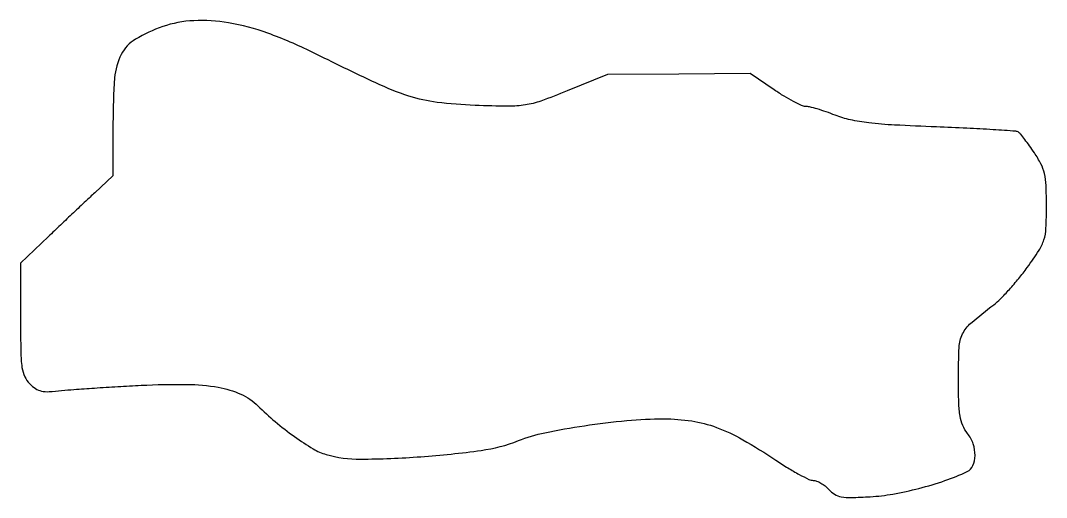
# Model space of a CAD drawing. Extents: x 0 to 233, y 0 to 109.
import ezdxf

# ---------------------------------------------------------------- set-up
doc = ezdxf.new("R2010")
doc.units = 0

msp = doc.modelspace()

# ---------------------------------------------------------------- linework, layer by layer
msp.add_lwpolyline([(32.286439, 107.124137, 0.049747), (26.109284, 104.253219, 0.141383), (22.886163, 100.830808, 0.100541), (21.38065, 95.476642, 0.018427), (21, 85.151526), (21, 73.203733), (16.840895, 69.351867, 0.001906), (14.805533, 67.452392, 0.000769), (12.040889, 64.844507, 0.000761), (9.073153, 62.027835, 0.000965), (6.340895, 59.416667), (0, 53.333333), (0, 40.666667, 0.003976), (0.059701, 33.158949, 0.031214), (0.332516, 29.682334, 0.070675), (0.944027, 27.570338, 0.090861), (2.090416, 25.909584, 0.054619), (3.416715, 24.845218, 0.090687), (4.741052, 24.306624, 0.063568), (6.484825, 24.169603, 0.015855), (9.340416, 24.399273, -0.009021), (12.145657, 24.663519, -0.002204), (16.776794, 24.995077, -0.002258), (22.089214, 25.327795, -0.00225), (27.410373, 25.612928, -0.014441), (37.763367, 25.821605, -0.041554), (44.911165, 25.163686, -0.061327), (50.053077, 23.588039, -0.091643), (53.915315, 20.930839, 0.022467), (57.824166, 17.358327, 0.019003), (62.256725, 13.93561, 0.018743), (66.455138, 11.172566, 0.066417), (69.403749, 9.884206, 0.072267), (77.235388, 8.820338, 0.015661), (90.913253, 9.37579, 0.01634), (104.627532, 10.815348, 0.059621), (113.076013, 13.029962, -0.042445), (119.062013, 14.820339, -0.014267), (128.044709, 16.429442, -0.014531), (137.689892, 17.589128, -0.022053), (146.12557, 17.98168, -0.039101), (152.425644, 17.503469, -0.050179), (158.048729, 16.04249, -0.041549), (164.026998, 13.246119, -0.017551), (171.561466, 8.567733, 0.010409), (174.290973, 6.818406, 0.013635), (176.858863, 5.341772, 0.011165), (179.042795, 4.226172, 0.112962), (180.031122, 4, -0.093697), (180.799843, 3.85467, -0.0391), (181.752828, 3.39214, -0.036918), (182.723643, 2.72251, -0.039423), (183.562726, 1.930689, 0.074094), (184.892088, 0.839506, 0.091748), (186.390364, 0.281678, 0.049147), (188.639785, 0.112168, 0.008231), (192.967713, 0.28304, 0.030294), (198.129166, 0.887039, 0.019197), (204.048035, 2.182362, 0.019059), (209.932556, 3.950898, 0.02702), (215, 5.998993, 0.183471), (216.304815, 7.345244, 0.100108), (216.78489, 9.627674, 0.08474), (216.353568, 12.278271, 0.084231), (215.067095, 14.641832, -0.065445), (213.981036, 16.470975, -0.060504), (213.368433, 18.567768, -0.03411), (213.074765, 21.643293, -0.006751), (213, 27.180313, -0.011907), (213.167814, 34.226221, -0.100302), (213.942367, 37.290786, -0.105284), (215.839983, 39.749563, -0.013709), (221.033339, 43.917495, 0.035633), (222.555692, 45.253008, 0.012117), (224.573937, 47.396924, 0.011978), (226.695994, 49.880692, 0.013508), (228.610408, 52.367578, 0.013127), (231.309329, 56.289069, 0.068428), (232.424151, 58.657758, 0.06483), (232.886995, 61.294435, 0.011073), (233, 66.396332, 0.010602), (232.902214, 71.007382, 0.045468), (232.537369, 73.728589, 0.061685), (231.744755, 75.917845, 0.031264), (230.252812, 78.446249, 0.006334), (229.14158, 80.042074, 0.008069), (228.074723, 81.483774, 0.006494), (227.148773, 82.661705, 0.06473), (226.695791, 83.094258, 0.14112), (226.007416, 83.347615, 0.001484), (220.869837, 83.704265, 0.004586), (214.913992, 84.045125, 0.002947), (207.999968, 84.336387, -0.00407), (198.512496, 84.757398, -0.015644), (192.62783, 85.251522, -0.024986), (188.462792, 85.945137, -0.040143), (185.019969, 86.992129, 0.009988), (182.949463, 87.760831, 0.011433), (180.940635, 88.410188, 0.010625), (179.218204, 88.884169, 0.0619), (178.286164, 89, -0.107488), (177.348809, 89.203864, -0.014369), (175.523364, 90.101562, -0.01607), (173.39536, 91.314094, -0.012883), (171.183578, 92.75), (165.720787, 96.5), (149.525788, 96.36186), (133.330789, 96.22372), (124.150668, 92.506967, -0.009785), (118.164136, 90.218505, -0.047495), (114.645761, 89.317721, -0.041729), (110.82823, 89.041191, -0.006451), (103.235274, 89.223452, -0.021442), (94.610548, 89.912986, -0.048376), (88.218732, 91.337852, -0.031184), (80.711118, 94.322219, -0.004773), (66.223125, 101.325266, 0.02753), (56.192539, 105.622467, 0.045148), (47.268272, 107.99149, 0.053721), (39.332965, 108.483312, 0.072681)], format="xyb", close=True)

doc.saveas('drawing.dxf')
